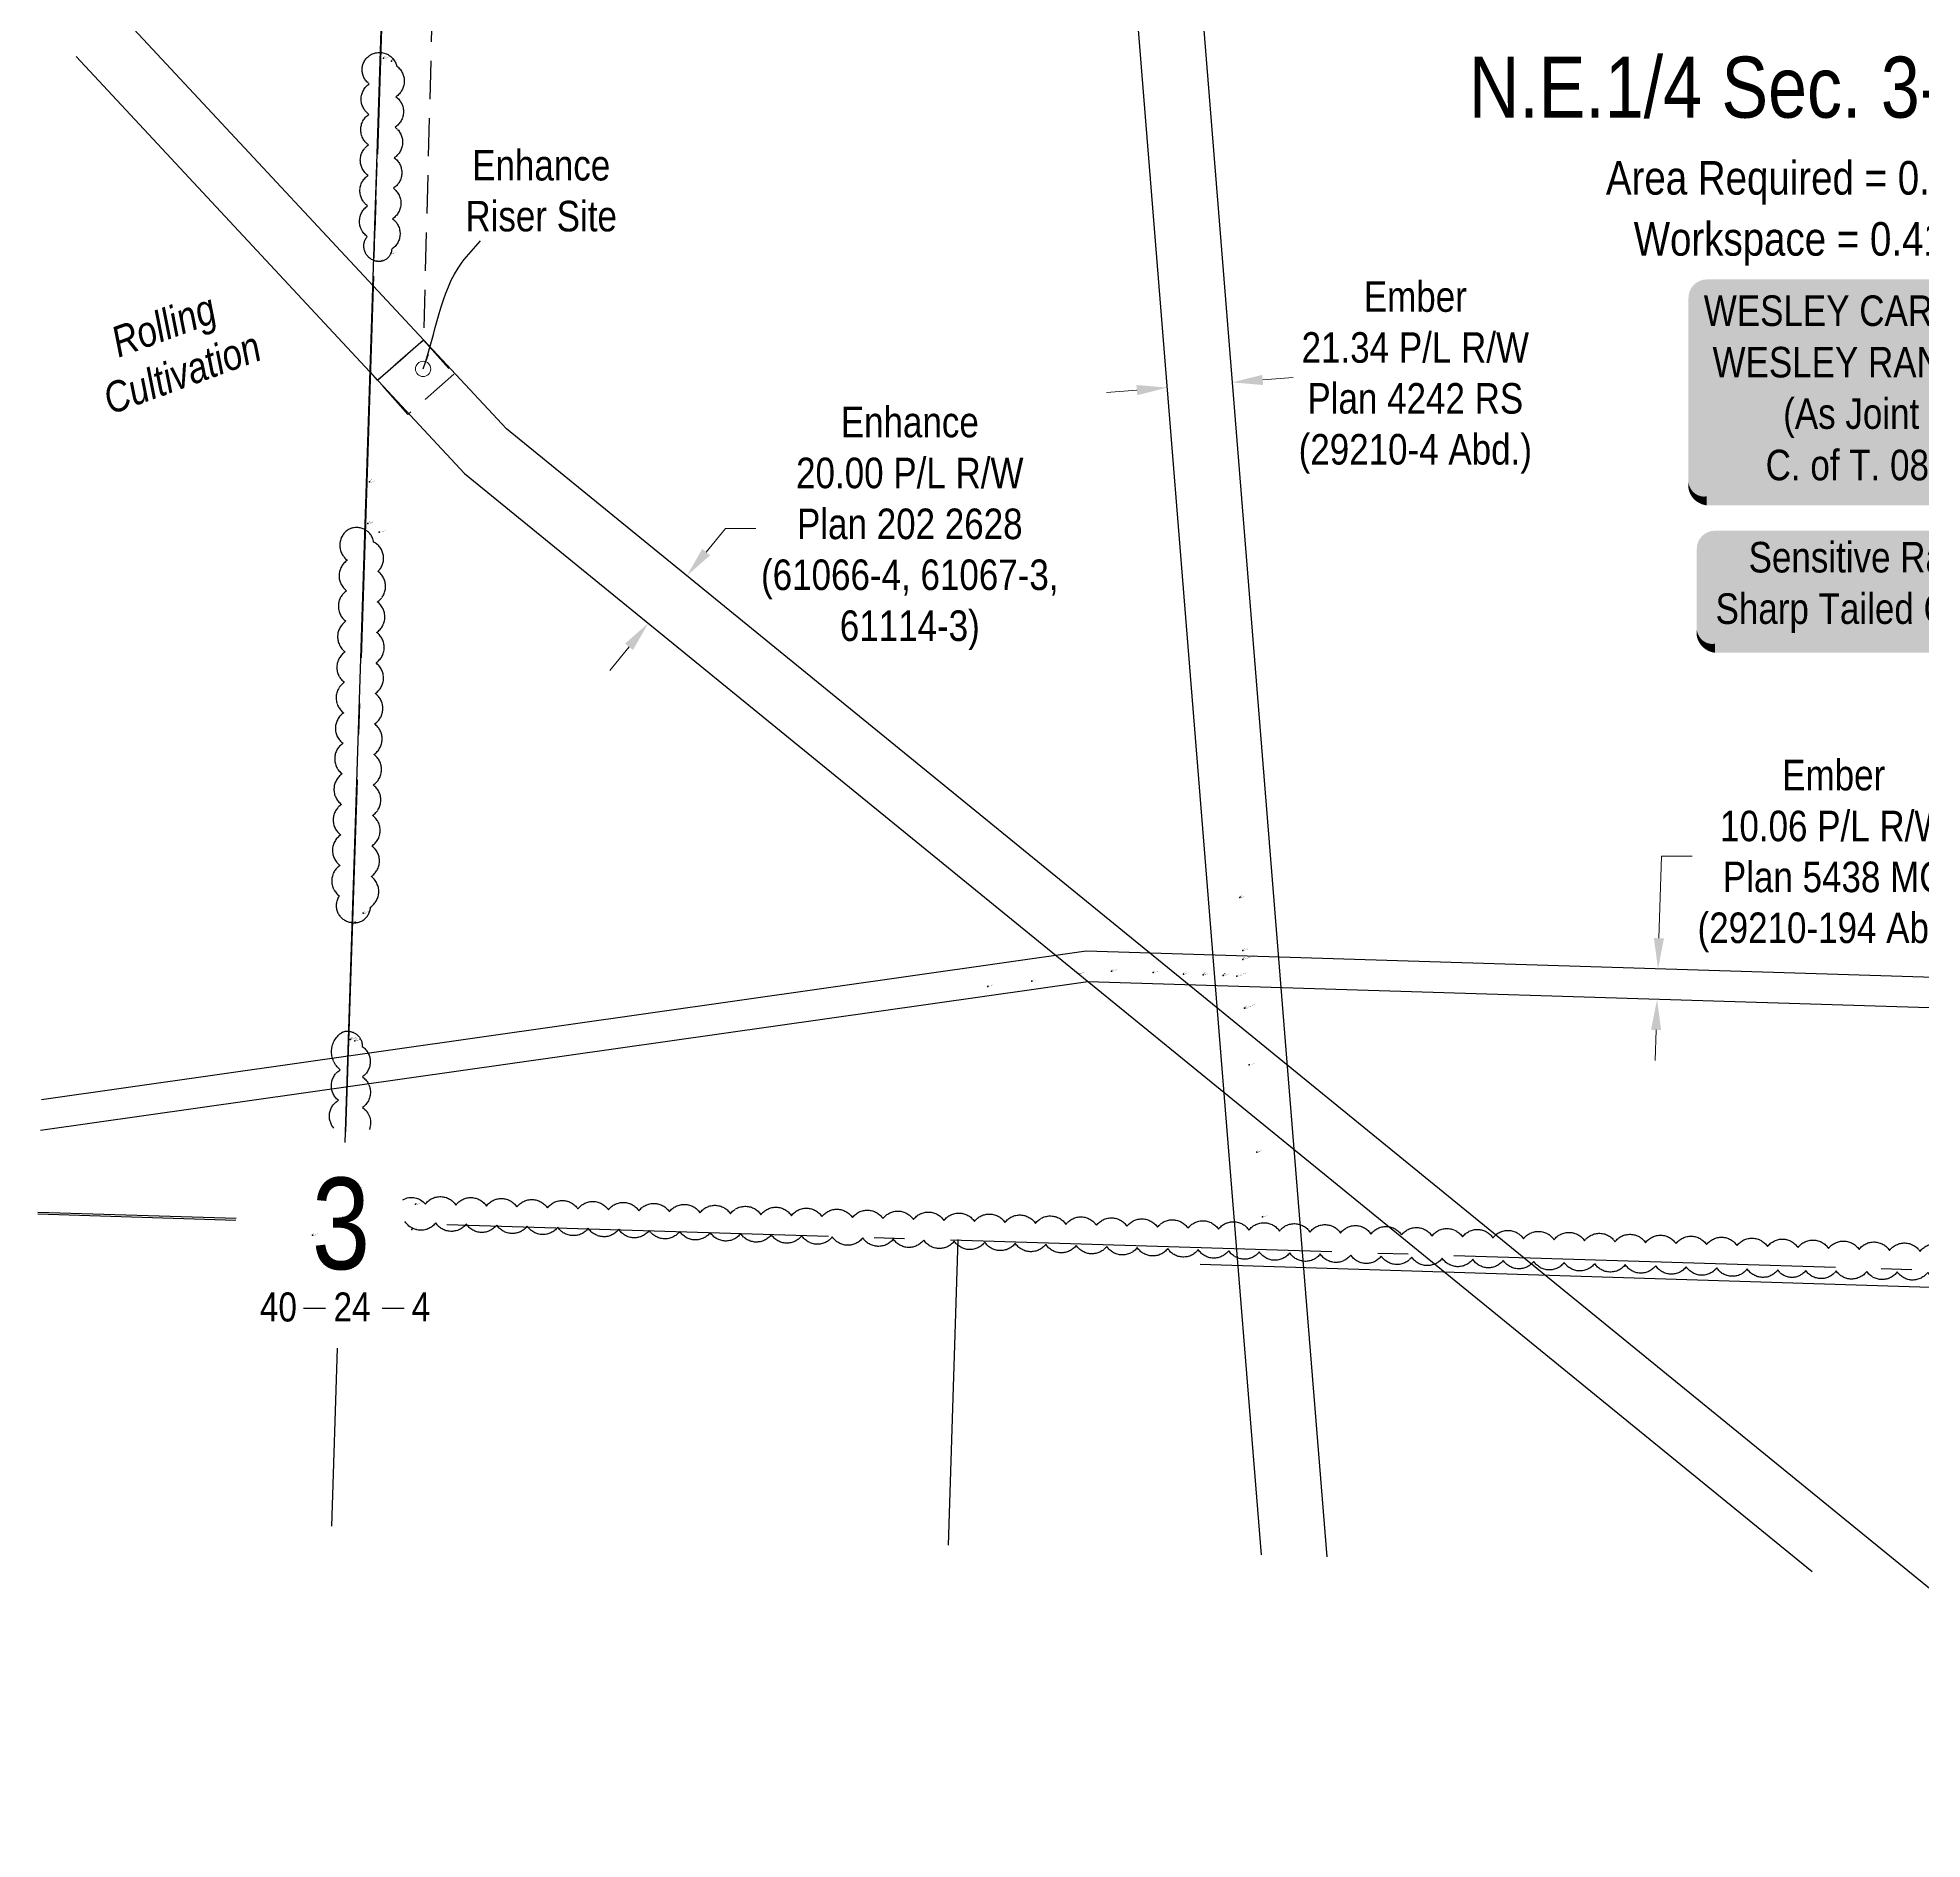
# Model space of a CAD drawing. Extents: x 337432 to 345408, y 5808486 to 5816348.
# Drawn here: x 338343 to 338960, y 5809357 to 5809947 of the extents above; entities that cross this region are included whole.
import ezdxf
from ezdxf.enums import TextEntityAlignment as Align

# ---------------------------------------------------------------- set-up
doc = ezdxf.new("R2010")
doc.units = 0
doc.header["$LTSCALE"] = 5
doc.header["$PDSIZE"] = 0.5
for name, pattern in [('0', [1, 1, 0]), ('foc-ACCESSROAD', [3.75, 2.5, -1.25]), ('foc-QUARTERLINE', [33, 25, -3, 2, -3])]:
    doc.linetypes.add(name, pattern=pattern)
doc.layers.get('Defpoints').update_dxf_attribs({"color": 9})
for name, color, linetype in [('10', 1, 'Continuous'), ('9', 3, 'Continuous'), ('AS-FENCE', 48, 'foc-FENCE'), ('AS-OWNER', 7, 'Continuous'), ('AS-WILDLIFE-BLOCK', 131, 'Continuous'), ('C-AR', 13, 'foc-ACCESSROAD'), ('C-RW', 13, 'Continuous'), ('C-SYMBOL', 7, 'Continuous'), ('F-RW', 190, 'Continuous'), ('L-AREAREQUIRED', 7, 'Continuous'), ('L-AREAWORK', 5, 'Continuous'), ('L-SECLBL', 7, 'Continuous'), ('L-SECQ', 8, 'foc-QUARTERLINE'), ('L-TITLEDB', 4, 'Continuous'), ('T-BUSH', 110, '0')]:
    doc.layers.add(name, color=color, linetype=linetype)
for name, color, linetype, lineweight in [('C-RW-T', 13, 'Continuous', 9), ('C-WS-T', 13, 'Continuous', 9), ('F-RW-T', 190, 'Continuous', 9), ('T-TEXT', 48, 'Continuous', 18)]:
    doc.layers.add(name, color=color, linetype=linetype, lineweight=lineweight)
for name, color, linetype, plot in [('Z-DESCRIPTION-1409-18', 21, 'Continuous', False), ('Z-ELEVATION-1409-18', 21, 'Continuous', False), ('Z-MSPOINT-1409-18', 21, 'Continuous', False), ('Z-POINTNUMBER-1409-18', 21, 'Continuous', False)]:
    doc.layers.add(name, color=color, linetype=linetype, plot=plot)
doc.styles.add('100L', font='', dxfattribs={"height": 11})
doc.styles.add('175L', font='', dxfattribs={"height": 20})
doc.styles.add('80', font='', dxfattribs={"height": 10})
doc.styles.add('80CG', font='', dxfattribs={"height": 10})
doc.styles.add('80L', font='', dxfattribs={"height": 10})
doc.styles.add('DESCRIPTION', font='', dxfattribs={"height": 2.5})
doc.styles.add('ELEVATION', font='', dxfattribs={"height": 2.5})
doc.styles.add('foc-LtypeFont', font='', dxfattribs={"height": 7.35})
doc.styles.add('POINTNUMBER', font='', dxfattribs={"height": 2.5})
doc.styles.add('SIMPLEX', font='')
doc.styles.get('100L').set_extended_font_data('Arial Narrow')
doc.styles.get('175L').set_extended_font_data('Arial Narrow')
doc.styles.get('80').set_extended_font_data('Arial Narrow')
doc.styles.get('80CG').set_extended_font_data('Arial Narrow')
doc.styles.get('80L').set_extended_font_data('Arial Narrow')
doc.styles.get('DESCRIPTION').set_extended_font_data('Arial Narrow')
doc.styles.get('ELEVATION').set_extended_font_data('Arial Narrow')
doc.styles.get('foc-LtypeFont').set_extended_font_data('Arial Narrow')
doc.styles.get('POINTNUMBER').set_extended_font_data('Arial Narrow')
doc.styles.get('SIMPLEX').set_extended_font_data('Arial Narrow')
doc.linetypes.add('foc-FENCE', pattern='A,10,-1,["X",foc-LtypeFont,S=0.2,R=0,X=-0.625,Y=-0.75],-1.24', length=12.24)
doc.linetypes.add('foc-FENCE-NOLINE', pattern='A,0,-6,["X",foc-LtypeFont,S=0.2,R=0,X=-0.625,Y=-0.75],-6.24', length=12.24)
doc.dimstyles.new('Compass 5 000', dxfattribs={"dimscale": 5, "dimtxt": 9, "dimasz": 2, "dimexe": 0.2, "dimexo": 0.0625, "dimgap": 0.5, "dimtad": 0, "dimtih": 1, "dimtoh": 1, "dimzin": 0, "dimdsep": 46, "dimtxsty": '80CG', "dimcen": 0.1, "dimse1": 1, "dimse2": 1, "dimclrd": 256, "dimclrt": 256, "dimaunit": 1, "dimadec": 4, "dimazin": 0, "dimtfac": 0.06, "dimtofl": 0, "dimtmove": 0, "dimatfit": 1, "dimfxl": 0.2, "dimtolj": 1, "dimtzin": 0, "dimlwd": -1, "dimarcsym": 0})

# ---------------------------------------------------------------- blocks, each defined once
blk = doc.blocks.new('L-SECLBL')
at = {"layer": '9', "color": 7}
for p, q in [((-5.08, -27.83), (-12.29, -27.83)), ((20.7, -27.83), (13.5, -27.83))]:
    blk.add_line(p, q, dxfattribs=at)
at = {"layer": '10', "color": 2, "style": 'SIMPLEX'}
blk.add_attdef('SEC', text='', height=30, dxfattribs=at).set_placement((0, 0), align=Align.MIDDLE)
at = {"layer": '10', "color": 5, "style": '80L'}
blk.add_attdef('TWP', text='', height=9.5, dxfattribs=at).set_placement((-14.43, -27.37), align=Align.MIDDLE_RIGHT)
blk.add_attdef('RGE', text='', height=9.5, dxfattribs=at).set_placement((3.62, -27.37), align=Align.MIDDLE_CENTER)
blk.add_attdef('MER', text='', height=9.5, dxfattribs=at).set_placement((23.17, -27.37), align=Align.MIDDLE_LEFT)
blk = doc.blocks.new('*U49')
h = blk.add_hatch(color=255)
edge = h.paths.add_edge_path()
edge.add_line((-71.5, -20), (71.5, -20))
edge.add_arc((71.5, -14), 6, 270, 360)
edge.add_line((77.5, -14), (77.5, 12.5))
edge.add_arc((71.5, 12.5), 6, 0, 90)
edge.add_line((71.5, 18.5), (-71.5, 18.5))
edge.add_arc((-71.5, 12.5), 6, 90, 180)
edge.add_line((-77.5, 12.5), (-77.5, -14))
edge.add_arc((-71.5, -14), 6, 180, 270)
at = {"color": 131, "flags": 128}
blk.add_lwpolyline([(-71.5, -20, 3, 3, 0), (71.5, -20, 3, 3, 0.414214), (77.5, -14, 3, 3, 0), (77.5, 12.5, 3, 0, 0.414214), (71.5, 18.5, 0, 0, 0), (-71.5, 18.5, 0, 0, 0.414214), (-77.5, 12.5, 0, 0, 0), (-77.5, -14, 0, 3, 0.414214)], format="xyseb", close=True, dxfattribs=at)
at = {"color": 131, "style": '80'}
blk.add_attdef('ENTER_TEXT_001', (-35.99, -5), '', height=10, dxfattribs=at)
blk = doc.blocks.new('*D150')
at = {"layer": 'C-RW-T', "transparency": 16777216}
for p, q in [((338561.45, 5809778.88), (338567.76, 5809786.63)), ((338567.76, 5809786.63), (338577.76, 5809786.63)), ((338536.18, 5809747.87), (338529.87, 5809740.12))]:
    blk.add_line(p, q, dxfattribs=at)
for points in [[(338560.16, 5809779.93), (338562.74, 5809777.83), (338555.13, 5809771.13)], [(338534.89, 5809748.93), (338537.48, 5809746.82), (338542.5, 5809755.63)]]:
    blk.add_solid(points, dxfattribs=at)
at = {"layer": 'Defpoints', "color": 0, "transparency": 16777216}
for p in [(338555.13, 5809771.13), (338559.15, 5809767.85), (338546.52, 5809752.35)]:
    blk.add_point(p, dxfattribs=at)
at = {"layer": 'C-RW-T', "transparency": 16777216, "insert": (338628.14, 5809786.63), "char_height": 10, "attachment_point": 5, "style": '80CG'}
blk.add_mtext('\\A1;Enhance\\P20.00 P/L R/W\\PPlan 202 2628\\P(61066-4, 61067-3, \\P61114-3)', dxfattribs=at)
blk = doc.blocks.new('*D211')
at = {"layer": 'Defpoints', "color": 0, "transparency": 16777216}
for p in [(338733.63, 5809836.02), (338712.36, 5809834.31), (338733.75, 5809834.46)]:
    blk.add_point(p, dxfattribs=at)
at = {"layer": 'F-RW-T', "transparency": 16777216}
for p, q in [((338743.72, 5809835.26), (338753.69, 5809836.06)), ((338702.52, 5809831.94), (338692.55, 5809831.14))]:
    blk.add_line(p, q, dxfattribs=at)
for points in [[(338743.59, 5809836.92), (338743.86, 5809833.6), (338733.75, 5809834.46)], [(338702.38, 5809833.61), (338702.65, 5809830.28), (338712.49, 5809832.75)]]:
    blk.add_solid(points, dxfattribs=at)
at = {"layer": 'F-RW-T', "transparency": 16777216, "insert": (338793.71, 5809836.06), "char_height": 10, "attachment_point": 5, "style": '80CG'}
blk.add_mtext('\\A1;Ember\\P21.34 P/L R/W\\PPlan 4242 RS\\P(29210-4 Abd.)', dxfattribs=at)
blk = doc.blocks.new('*D215')
at = {"layer": 'Defpoints', "color": 0, "transparency": 16777216}
for p in [(338865.12, 5809642.7), (338873.2, 5809642.45), (338864.81, 5809632.65)]:
    blk.add_point(p, dxfattribs=at)
at = {"layer": 'F-RW-T', "transparency": 16777216}
for p, q in [((338873.51, 5809652.45), (338874.35, 5809679.37)), ((338874.35, 5809679.37), (338884.35, 5809679.37)), ((338872.58, 5809622.41), (338872.27, 5809612.41))]:
    blk.add_line(p, q, dxfattribs=at)
for points in [[(338871.85, 5809652.5), (338875.18, 5809652.4), (338873.2, 5809642.45)], [(338870.91, 5809622.46), (338874.24, 5809622.35), (338872.89, 5809632.4)]]:
    blk.add_solid(points, dxfattribs=at)
at = {"layer": 'F-RW-T', "transparency": 16777216, "insert": (338930.74, 5809679.37), "char_height": 10, "attachment_point": 5, "style": '80CG'}
blk.add_mtext('\\A1;Ember\\P10.06 P/L R/W\\PPlan 5438 MC\\P(29210-194 Abd.)', dxfattribs=at)
blk = doc.blocks.new('*U55')
h = blk.add_hatch(color=59)
edge = h.paths.add_edge_path()
edge.add_line((-71.5, -37), (71.5, -37))
edge.add_arc((71.5, -31), 6, 270, 360)
edge.add_line((77.5, -31), (77.5, 29.5))
edge.add_arc((71.5, 29.5), 6, 0, 90)
edge.add_line((71.5, 35.5), (-71.5, 35.5))
edge.add_arc((-71.5, 29.5), 6, 90, 180)
edge.add_line((-77.5, 29.5), (-77.5, -31))
edge.add_arc((-71.5, -31), 6, 180, 270)
at = {"color": 1, "flags": 128}
blk.add_lwpolyline([(-71.5, -37, 3, 3, 0), (71.5, -37, 3, 3, 0.414214), (77.5, -31, 3, 3, 0), (77.5, 29.5, 3, 0, 0.414214), (71.5, 35.5, 0, 0, 0), (-71.5, 35.5, 0, 0, 0.414214), (-77.5, 29.5, 0, 0, 0), (-77.5, -31, 0, 3, 0.414214)], format="xyseb", close=True, dxfattribs=at)
blk.add_lwpolyline([(-23.19, -12.72, 0, 7.5, 0), (0, 0, 0, 0, 0)], format="xyseb", dxfattribs=at)
at = {"color": 1, "style": '80'}
blk.add_attdef('ENTER_TEXT_001', (-35.99, -5), '', height=10, dxfattribs=at)

msp = doc.modelspace()

# ---------------------------------------------------------------- linework, layer by layer
at = {"layer": 'AS-FENCE', "linetype": 'foc-FENCE-NOLINE', "flags": 128}
for points in [[(338443.248, 5809585.581), (338468.275, 5810361.327)], [(338342.503, 5809562.195), (338407.368, 5809560.158)]]:
    msp.add_lwpolyline(points, dxfattribs=at)
at = {"layer": 'AS-FENCE', "flags": 128}
msp.add_lwpolyline([(339228.529, 5809357.389), (339228.847, 5809359.642), (339243.103, 5809362.799), (339249.18, 5809528.312), (339216.376, 5809540.614), (339035.744, 5809543.797), (339021.281, 5809536.253), (338723.213, 5809545.562)], dxfattribs=at)
at = {"layer": 'C-AR'}
for points in [[(338453.786, 5809835.169), (338451.461, 5809837.781), (338462.124, 5810165.166), (338477.112, 5810164.678), (338468.861, 5809848.313), (338453.786, 5809835.169)], [(338468.861, 5809848.313), (338478.838, 5809837.104), (338463.767, 5809823.956), (338453.786, 5809835.169)]]:
    msp.add_lwpolyline(points, close=True, dxfattribs=at)
at = {"layer": 'C-RW', "flags": 128}
for points in [[(339145.004, 5809412.297), (339244.932, 5809409.104), (339245.572, 5809429.09), (338963.852, 5809438.089), (338496.032, 5809819.282), (338356.014, 5809969.531)], [(338355.075, 5809941.21), (338482.339, 5809804.647), (338923.681, 5809445.029)]]:
    msp.add_lwpolyline(points, dxfattribs=at)
at = {"layer": 'F-RW', "flags": 128}
for points in [[(338743.292, 5809450.566), (338731.187, 5809600.312), (338681.359, 5810219.616), (338721.212, 5810456.337), (338784.511, 5810832.739)], [(338806.12, 5810832.633), (338742.736, 5810455.643), (338702.843, 5810218.686), (338752.645, 5809599.661), (338764.75, 5809449.907)], [(338343.746, 5809599.67), (338685.879, 5809648.279), (339252.078, 5809630.758), (339251.75, 5809620.692), (338686.436, 5809638.2), (338343.407, 5809589.463)]]:
    msp.add_lwpolyline(points, dxfattribs=at)
at = {"layer": 'L-SECQ'}
for p, q in [((338468.598, 5810363.959), (338443.36, 5809589.043)), ((338342.522, 5809562.786), (338407.488, 5809560.801)), ((338476.53, 5809558.69), (339248.971, 5809535.082)), ((338440.596, 5809518.255), (338438.714, 5809459.915))]:
    msp.add_line(p, q, dxfattribs=at)
at = {"layer": 'L-TITLEDB', "flags": 128}
msp.add_lwpolyline([(338643.853, 5809553.84), (338640.704, 5809453.715)], dxfattribs=at)
at = {"layer": 'T-BUSH', "flags": 128}
for points in [[(338451.243, 5809941.543, -0.5205671), (338460.118, 5809938, -0.5205671), (338459.838, 5809928.008, -0.5205671), (338459.559, 5809918.017, -0.5205671), (338459.28, 5809908.025, -0.5205671), (338459, 5809898.033, -0.5205671), (338458.721, 5809888.042, -0.5205671), (338458.442, 5809878.05, -0.5205671), (338452.69, 5809874.363, -0.5205671), (338450.439, 5809882.256, -0.5205671), (338450.574, 5809892.25, -0.5205671), (338450.71, 5809902.245, -0.5205671), (338450.845, 5809912.24, -0.5205671), (338450.981, 5809922.234, -0.5205671), (338451.117, 5809932.229, -0.5205671)], [(338444.174, 5809786.211, 0.5205671), (338443.934, 5809776.219, 0.5205671), (338443.694, 5809766.226, 0.5205671), (338443.454, 5809756.233, 0.5205671), (338443.214, 5809746.241, 0.5205671), (338442.974, 5809736.248, 0.5205671), (338442.734, 5809726.255, 0.5205671), (338442.494, 5809716.262, 0.5205671), (338442.254, 5809706.27, 0.5205671), (338442.014, 5809696.277, 0.5205671), (338441.774, 5809686.284, 0.5205671), (338441.533, 5809676.292, 0.5205671), (338441.293, 5809666.299, 0.5205671), (338444.24, 5809657.861, 0.5205671), (338451.505, 5809662.657, 0.5205671), (338451.728, 5809672.65, 0.5205671), (338451.95, 5809682.643, 0.5205671), (338452.172, 5809692.636, 0.5205671), (338452.394, 5809702.629, 0.5205671), (338452.617, 5809712.622, 0.5205671), (338452.839, 5809722.615, 0.5205671), (338453.061, 5809732.609, 0.5205671), (338453.283, 5809742.602, 0.5205671), (338453.506, 5809752.595, 0.5205671), (338453.728, 5809762.588, 0.5205671), (338453.95, 5809772.581, 0.5205671), (338452.537, 5809782.183, 0.5205671)]]:
    msp.add_lwpolyline(points, format="xyb", close=True, dxfattribs=at)
for points in [[(338439.455, 5809590.289, -0.4574564), (338440.975, 5809599.395, -0.5205671), (338441.611, 5809609.371, -0.5205671), (338442.4, 5809621.762, -0.520567), (338448.798, 5809617.031, -0.5205671), (338448.848, 5809607.035, -0.5205671), (338448.899, 5809597.04, -0.3444623), (338451.131, 5809589.864, -0.3444623)], [(338462.115, 5809566.805, -0.3714041), (338469.479, 5809565.393, -0.5205671), (338479.469, 5809565.077, -0.5205671), (338489.46, 5809564.761, -0.5205671), (338499.451, 5809564.444, -0.5205671), (338509.441, 5809564.128, -0.5205671), (338519.432, 5809563.812, -0.5205671), (338529.423, 5809563.496, -0.5205671), (338539.414, 5809563.18, -0.5205671), (338549.404, 5809562.864, -0.5205671), (338559.395, 5809562.548, -0.5205671), (338569.386, 5809562.232, -0.5205671), (338579.376, 5809561.916, -0.5205671), (338589.367, 5809561.6, -0.5205671), (338599.358, 5809561.283, -0.5205671), (338609.348, 5809560.967, -0.5205671), (338619.339, 5809560.651, -0.5205671), (338629.33, 5809560.335, -0.5205671), (338639.32, 5809560.019, -0.5205671), (338649.311, 5809559.703, -0.5205671), (338659.302, 5809559.387, -0.5205671), (338669.293, 5809559.071, -0.5205671), (338679.283, 5809558.755, -0.5205671), (338689.274, 5809558.439, -0.5205671), (338699.265, 5809558.122, -0.5205671), (338709.255, 5809557.806, -0.5205671), (338719.246, 5809557.49, -0.5205671), (338729.237, 5809557.174, -0.5205671), (338739.227, 5809556.858, -0.5205671), (338749.218, 5809556.542, -0.5205671), (338759.209, 5809556.226, -0.5205671), (338769.199, 5809555.91, -0.5205671), (338779.19, 5809555.594, -0.5205671), (338789.181, 5809555.278, -0.5205671), (338799.172, 5809554.962, -0.5205671), (338809.162, 5809554.645, -0.5205671), (338819.153, 5809554.329, -0.5205671), (338829.144, 5809554.013, -0.5205671), (338839.134, 5809553.697, -0.5205671), (338849.125, 5809553.381, -0.5205671), (338859.116, 5809553.065, -0.5205671), (338869.106, 5809552.749, -0.5205671), (338879.097, 5809552.433, -0.5205671), (338889.088, 5809552.117, -0.5205671), (338899.078, 5809551.801, -0.5205671), (338909.069, 5809551.484, -0.5205671), (338919.06, 5809551.168, -0.5205671), (338929.051, 5809550.852, -0.5205671), (338939.041, 5809550.536, -0.5205671), (338949.032, 5809550.22, -0.5205671), (338959.023, 5809549.904, -0.5205671), (338969.013, 5809549.588, -0.5205671), (338979.004, 5809549.272, -0.5205671), (338988.995, 5809548.956, -0.5205671), (338998.985, 5809548.64, -0.5205671), (339008.976, 5809548.323, -0.5205671), (339018.967, 5809548.007, -0.5205671), (339028.958, 5809547.691, -0.5205671), (339030.609, 5809544.836, -0.5205671), (339021.524, 5809542.089, -0.5205671), (339011.529, 5809542.247, -0.5205671), (339001.535, 5809542.405, -0.5205671), (338991.541, 5809542.563, -0.5205671), (338981.546, 5809542.721, -0.5205671), (338971.552, 5809542.88, -0.5205671), (338961.557, 5809543.038, -0.5205671), (338951.563, 5809543.196, -0.5205671), (338941.568, 5809543.354, -0.5205671), (338931.574, 5809543.512, -0.5205671), (338921.58, 5809543.67, -0.5205671), (338912.429, 5809543.814, -0.5205671), (338902.439, 5809544.165, -0.5205671), (338892.45, 5809544.515, -0.5205671), (338882.46, 5809544.866, -0.5205671), (338872.471, 5809545.216, -0.5205671), (338862.481, 5809545.566, -0.5205671), (338852.492, 5809545.917, -0.5205671), (338842.502, 5809546.267, -0.5205671), (338832.512, 5809546.618, -0.5205671), (338822.523, 5809546.968, -0.5205671), (338812.533, 5809547.318, -0.5205671), (338802.544, 5809547.669, -0.5205671), (338792.554, 5809548.019, -0.5205671), (338782.565, 5809548.369, -0.5205671), (338772.575, 5809548.72, -0.5205671), (338762.586, 5809549.07, -0.5205671), (338752.596, 5809549.421, -0.5205671), (338742.607, 5809549.771, -0.5205671), (338732.617, 5809550.121, -0.5205671), (338722.627, 5809550.472, -0.5205671), (338712.638, 5809550.822, -0.5205671), (338702.648, 5809551.172, -0.5205671), (338692.659, 5809551.523, -0.5205671), (338682.669, 5809551.873, -0.5205671), (338672.68, 5809552.224, -0.5205671), (338662.69, 5809552.574, -0.5205671), (338652.701, 5809552.924, -0.5205671), (338642.711, 5809553.275, -0.5205671), (338632.721, 5809553.625, -0.5205671), (338622.732, 5809553.976, -0.5205671), (338612.742, 5809554.326, -0.5205671), (338602.753, 5809554.676, -0.5205671), (338592.763, 5809555.027, -0.5205671), (338582.774, 5809555.377, -0.5205671), (338572.784, 5809555.727, -0.5205671), (338562.795, 5809556.078, -0.5205671), (338552.805, 5809556.428, -0.5205671), (338542.816, 5809556.779, -0.5205671), (338532.826, 5809557.129, -0.5205671), (338522.836, 5809557.479, -0.5205671), (338512.847, 5809557.83, -0.5205671), (338502.857, 5809558.18, -0.5205671), (338492.868, 5809558.53, -0.5205671), (338482.878, 5809558.881, -0.5205671), (338472.889, 5809559.231, -0.5205671), (338462.899, 5809559.582, -0.0096703), (338462.76, 5809559.601, -0.0096703)]]:
    msp.add_lwpolyline(points, format="xyb", dxfattribs=at)
at = {"layer": 'Z-MSPOINT-1409-18'}
for p in [(338455.792, 5809940.668, 874.548), (338458.332, 5809939.653, 874.315), (338453.618, 5809874.2, 869.788), (338458.139, 5809876.71, 869.662), (338451.185, 5809801.861, 866.914), (338450.647, 5809788.304, 867.784), (338454.369, 5809785.365, 867.565), (338736.282, 5809665.825, 864.548), (338446.531, 5809657.672, 863.153), (338449.094, 5809660.645, 862.993), (338737.172, 5809645.503, 863.956), (338737.212, 5809648.427, 864.063), (338668.093, 5809638.429, 864.678), (338683.356, 5809640.741, 864.957), (338694.253, 5809641.629, 864.868), (338707.836, 5809641.227, 864.391), (338717.765, 5809640.722, 864.214), (338724.222, 5809640.44, 864.149), (338730.82, 5809640.252, 863.989), (338735.203, 5809639.998, 863.986), (338653.685, 5809636.688, 864.366), (338737.748, 5809629.511, 863.888), (338444.89, 5809619.305, 862.523), (338446.398, 5809618.846, 862.5), (338739.28, 5809610.987, 863.701), (338741.779, 5809582.438, 863.498), (338447.019, 5809570.38, 861.28), (338466.233, 5809565.389, 861.388), (338442.018, 5809560.648, 860.551), (338465.072, 5809557.065, 861.323), (338743.702, 5809561.203, 862.812), (338432.477, 5809555.181, 860.581)]:
    msp.add_point(p, dxfattribs=at)

# ---------------------------------------------------------------- block references
at = {"layer": 'AS-OWNER', "color": 5}
ref = msp.add_blockref('*U55', (338960.684, 5809832.675), dxfattribs=at)
ref.add_attrib('ENTER_TEXT_001', 'WESLEY CARLYLE GLENN', (338888.198, 5809852.935), dxfattribs={"layer": '0', "color": 1, "height": 10, "style": '80'})
ref.add_attrib('ENTER_TEXT_002', 'WESLEY RANDAL GLENN', (338891.07, 5809836.091), dxfattribs={"layer": '0', "color": 1, "height": 10, "style": '80'})
ref.add_attrib('ENTER_TEXT_003', '(As Joint Tenants)', (338914.204, 5809819.253), dxfattribs={"layer": '0', "color": 1, "height": 10, "style": '80'})
ref.add_attrib('ENTER_TEXT_004', 'C. of T. 082 101 180', (338908.464, 5809802.409), dxfattribs={"layer": '0', "color": 1, "height": 10, "style": '80'})
at = {"layer": 'AS-WILDLIFE-BLOCK'}
ref = msp.add_blockref('*U49', (338963.379, 5809767.418), dxfattribs=dict(at, xscale=0.99978226, yscale=0.99978226, zscale=0.99978226))
ref.add_attrib('ENTER_TEXT_001', 'Sensitive Raptor Range', (338902.887, 5809772.22), dxfattribs={"layer": '0', "color": 131, "height": 9.99783, "style": '80'})
ref.add_attrib('ENTER_TEXT_002', 'Sharp Tailed Grouse Range', (338892.061, 5809755.38), dxfattribs={"layer": '0', "color": 131, "height": 9.99783, "style": '80'})
at = {"layer": 'L-SECLBL'}
msp.add_blockref('L-SECLBL', (338441.836, 5809559.076), dxfattribs=at).add_auto_attribs({'SEC': '3', 'TWP': '40', 'RGE': '24', 'MER': '4'})

# ---------------------------------------------------------------- texts
at = {"layer": 'C-SYMBOL', "color": 3, "style": '175L'}
msp.add_text('N.E.1/4 Sec. 3-40-24-W.4M.', height=19.99565, dxfattribs=at).set_placement((338955.08, 5809915.149), align=Align.BOTTOM_CENTER)
at = {"layer": 'C-WS-T', "insert": (338479.306, 5809910.576), "char_height": 9.99783, "attachment_point": 1, "style": '80L'}
msp.add_mtext_dynamic_manual_height_columns('\\pi5.50768;Enhance\\P\\pi3.28101;Riser Site', width=54.82576, gutter_width=49.989, heights=[0], dxfattribs=at)
at = {"layer": 'L-AREAREQUIRED', "style": '100L'}
msp.add_text('Area Required = 0.681 ha  1.68 Ac.', height=10.9976, dxfattribs=at).set_placement((338955.08, 5809892.654), align=Align.BOTTOM_CENTER)
at = {"layer": 'L-AREAWORK', "style": '100L'}
msp.add_text('Workspace = 0.411 ha  1.02 Ac.', height=10.9976, dxfattribs=at).set_placement((338955.08, 5809872.659), align=Align.BOTTOM_CENTER)
at = {"layer": 'T-TEXT', "insert": (338356.297, 5809848.538), "char_height": 9.99775, "attachment_point": 1, "rotation": 20, "style": '80L'}
msp.add_mtext_dynamic_manual_height_columns('\\pi9.85696;{\\fArial Narrow|b0|i1|c0|p34;Rolling\\P\\pi0.99129;Cultivation}', width=54.14001, gutter_width=49.989, heights=[0], dxfattribs=at)
at = {"layer": 'Z-DESCRIPTION-1409-18', "style": 'DESCRIPTION'}
for s, height, p in [('BUSHLINE11', 0.2, (338456.283, 5809940.426)), ('BUSHLINE11', 0.2, (338458.823, 5809939.411)), ('BUSHLINE11', 0.2, (338454.11, 5809873.973)), ('BUSHLINE11', 0.2, (338458.63, 5809876.482)), ('FENCE101', 0.2, (338451.677, 5809801.65)), ('BUSHLINE10', 0.2, (338451.139, 5809788.096)), ('BUSHLINE10', 0.2, (338454.861, 5809785.158)), ('PIPE-UG23', 0.2, (338736.71, 5809665.645)), ('BUSHLINE10', 0.2, (338447.024, 5809657.494)), ('BUSHLINE10', 0.2, (338449.587, 5809660.466)), ('PIPE-UG23 END OF SIGNAL', 0.19996, (338737.6, 5809645.327)), ('PIPE-UG23', 0.2, (338737.64, 5809648.251)), ('PIPE-UG25', 0.2, (338668.537, 5809638.255)), ('PIPE-UG25', 0.2, (338683.796, 5809640.567)), ('PIPE-UG25', 0.2, (338694.691, 5809641.454)), ('PIPE-UG25', 0.2, (338708.271, 5809641.052)), ('PIPE-UG25', 0.2, (338718.197, 5809640.548)), ('PIPE-UG25', 0.2, (338724.653, 5809640.266)), ('PIPE-UG25', 0.2, (338731.249, 5809640.078)), ('PIPE-UG25 END SIGNAL', 0.19996, (338735.631, 5809639.824)), ('PIPE-UG25', 0.2, (338654.132, 5809636.514)), ('PIPE-UG24 END SIGNAL', 0.19996, (338738.176, 5809629.339)), ('BUSHLINE9', 0.2, (338445.384, 5809619.135)), ('BUSHLINE9', 0.2, (338446.891, 5809618.676)), ('PIPE-UG24', 0.2, (338739.708, 5809610.819)), ('PIPE-UG24', 0.2, (338742.206, 5809582.277)), ('BUSHLINE9', 0.2, (338447.512, 5809570.221)), ('BUSHLINE9', 0.2, (338466.722, 5809565.231)), ('FENCE101', 0.2, (338442.512, 5809560.492)), ('BUSHLINE9', 0.2, (338465.561, 5809556.909)), ('PIPE-UG24', 0.2, (338744.129, 5809561.046)), ('BUSHLINE9', 0.2, (338432.974, 5809555.026))]:
    msp.add_text(s, height=height, rotation=23.999999, dxfattribs=at).set_placement(p)
at = {"layer": 'Z-ELEVATION-1409-18', "style": 'ELEVATION'}
for s, p in [('874.154', (338455.792, 5809940.668)), ('873.922', (338458.332, 5809939.653)), ('869.397', (338453.618, 5809874.2)), ('869.271', (338458.139, 5809876.71)), ('866.719', (338451.185, 5809801.861)), ('867.394', (338450.647, 5809788.304)), ('867.175', (338454.369, 5809785.365)), ('864.159', (338736.282, 5809665.825)), ('862.765', (338446.531, 5809657.672)), ('862.605', (338449.094, 5809660.645)), ('863.567', (338737.172, 5809645.503)), ('863.674', (338737.212, 5809648.427)), ('863.977', (338653.685, 5809636.688)), ('864.289', (338668.093, 5809638.429)), ('864.568', (338683.356, 5809640.741)), ('864.479', (338694.253, 5809641.629)), ('864.002', (338707.836, 5809641.227)), ('863.825', (338717.765, 5809640.722)), ('863.760', (338724.222, 5809640.44)), ('863.600', (338730.82, 5809640.252)), ('863.597', (338735.203, 5809639.998)), ('863.499', (338737.748, 5809629.511)), ('862.135', (338444.89, 5809619.305)), ('862.112', (338446.398, 5809618.846)), ('863.312', (338739.28, 5809610.987)), ('863.109', (338741.779, 5809582.438)), ('860.892', (338447.019, 5809570.38)), ('861.000', (338466.233, 5809565.389)), ('860.357', (338442.018, 5809560.648)), ('860.935', (338465.072, 5809557.065)), ('862.424', (338743.702, 5809561.203)), ('860.194', (338432.477, 5809555.181))]:
    msp.add_text(s, height=0.2, rotation=44.999991, dxfattribs=at).set_placement(p)
at = {"layer": 'Z-POINTNUMBER-1409-18', "style": 'POINTNUMBER'}
for s, p in [('571', (338455.792, 5809940.668)), ('570', (338458.332, 5809939.653)), ('568', (338453.618, 5809874.2)), ('569', (338458.139, 5809876.71)), ('2045', (338451.185, 5809801.861)), ('567', (338450.647, 5809788.304)), ('566', (338454.369, 5809785.365)), ('572', (338736.282, 5809665.825)), ('564', (338446.531, 5809657.672)), ('565', (338449.094, 5809660.645)), ('574', (338737.172, 5809645.503)), ('573', (338737.212, 5809648.427)), ('580', (338668.093, 5809638.429)), ('581', (338683.356, 5809640.741)), ('582', (338694.253, 5809641.629)), ('583', (338707.836, 5809641.227)), ('584', (338717.765, 5809640.722)), ('585', (338724.222, 5809640.44)), ('586', (338730.82, 5809640.252)), ('587', (338735.203, 5809639.998)), ('579', (338653.685, 5809636.688)), ('575', (338737.748, 5809629.511)), ('563', (338444.89, 5809619.305)), ('562', (338446.398, 5809618.846)), ('576', (338739.28, 5809610.987)), ('577', (338741.779, 5809582.438)), ('561', (338447.019, 5809570.38)), ('560', (338466.233, 5809565.389)), ('2044', (338442.018, 5809560.648)), ('559', (338465.072, 5809557.065)), ('578', (338743.702, 5809561.203)), ('558', (338432.477, 5809555.181))]:
    msp.add_text(s, height=0.2, dxfattribs=at).set_placement(p)

# ---------------------------------------------------------------- dimensions: what is measured, and where the dimension line sits
at = {"layer": 'C-RW-T', "color": 5}
dim = msp.add_aligned_dim(p1=(338546.518, 5809752.352), p2=(338559.149, 5809767.853), distance=5.182, text='Enhance\\P20.00 P/L R/W\\PPlan 202 2628\\P(61066-4, 61067-3, \\P61114-3)', dimstyle='Compass 5 000', override={"dimtxt": 10}, dxfattribs=at)
dim.commit()
dim.dimension.update_dxf_attribs({"geometry": '*D150', "text_midpoint": (338628.143, 5809786.631)})
at = {"layer": 'F-RW-T'}
dim = msp.add_aligned_dim(p1=(338712.36, 5809834.312), p2=(338733.629, 5809836.023), distance=-1.571, text='Ember\\P21.34 P/L R/W\\PPlan 4242 RS\\P(29210-4 Abd.)', dimstyle='Compass 5 000', override={"dimtxt": 10}, dxfattribs=at)
dim.commit()
dim.dimension.update_dxf_attribs({"geometry": '*D211', "text_midpoint": (338793.707, 5809836.061)})
dim = msp.add_linear_dim(base=(338873.201, 5809642.453), p1=(338864.809, 5809632.652), p2=(338865.121, 5809642.705), angle=88.218731, text='Ember\\P10.06 P/L R/W\\PPlan 5438 MC\\P(29210-194 Abd.)', dimstyle='Compass 5 000', override={"dimtxt": 10}, dxfattribs=at)
dim.commit()
dim.dimension.update_dxf_attribs({"geometry": '*D215', "text_midpoint": (338930.738, 5809679.373), "dimtype": 161})

# ---------------------------------------------------------------- leaders
at = {"layer": 'C-WS-T', "path_type": 1}
msp.add_leader([(338468.744, 5809838.861), (338481.504, 5809873.775), (338487.589, 5809880.837)], dimstyle='Compass 5 000', override={"dimasz": 1, "dimgap": 0.5, "dimtad": 0, "dimldrblk": 'DotBlank'}, dxfattribs=at)

doc.saveas('drawing.dxf')
